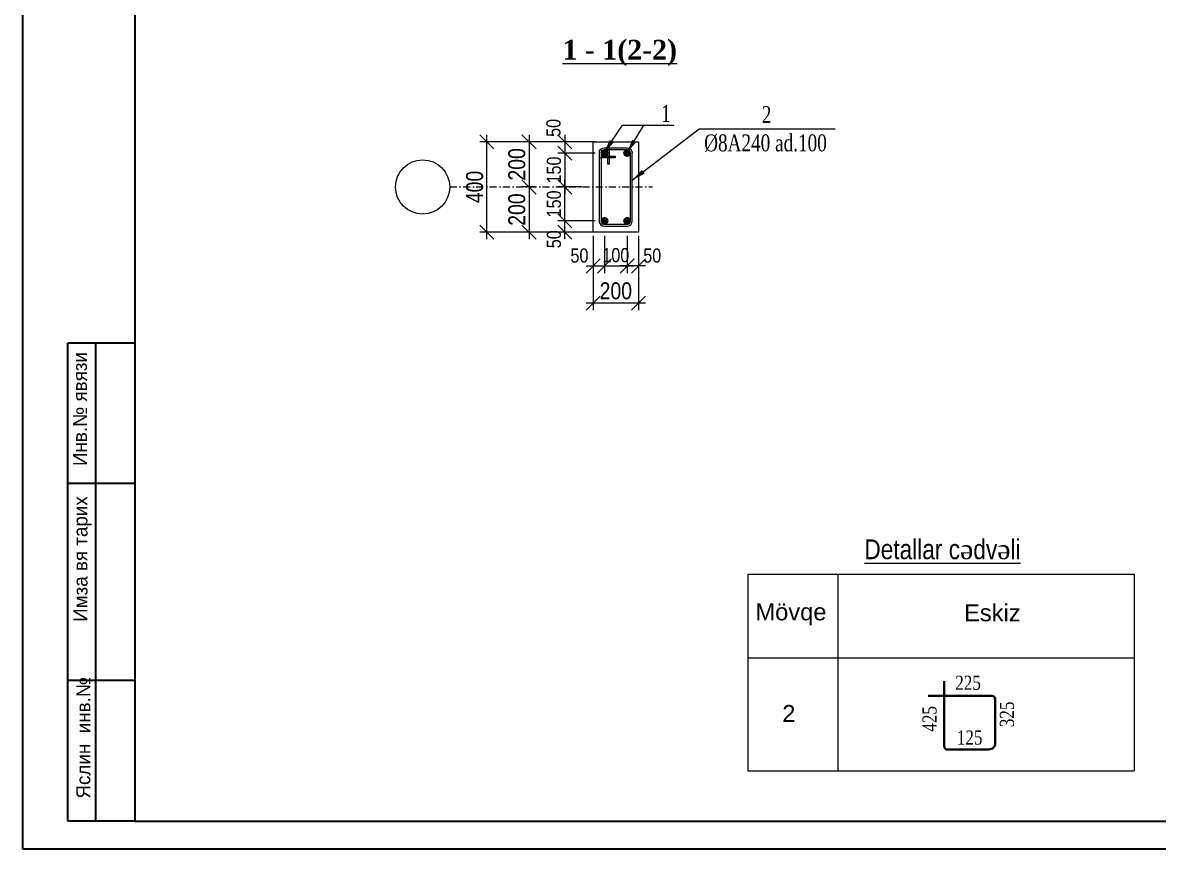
# Model space of a CAD drawing. Header units: millimetres. Extents: x -149347 to 251215, y -2929184 to -2541447.
# Drawn here: x -25939 to -5847, y -2774147 to -2759518 of the extents above; entities that cross this region are included whole.
import ezdxf

# ---------------------------------------------------------------- set-up
doc = ezdxf.new("R2010")
doc.units = ezdxf.units.MM
doc.linetypes.add('CENTER', pattern=[1524, 952.5, -190.5, 190.5, -190.5])
doc.linetypes.add('Dot & Dashed', pattern=[469.194434, 246.944437, -123.472219, 0, -98.777778])
for name, color, linetype, lineweight in [('(Text)', 7, 'Continuous', 0), ('ARMATUR', 7, 'Continuous', 30), ('cedvel  0.09', 7, 'Continuous', 13), ('Ishare xetleri', 95, 'Continuous', 5), ('Oxlar- - -', 84, 'CENTER', 5), ('Xamut', 5, 'Continuous', 15)]:
    doc.layers.add(name, color=color, linetype=linetype, lineweight=lineweight)
doc.layers.add('Text', color=7, linetype='Continuous')
doc.styles.add('400', font='times.ttf', dxfattribs={"width": 0.75, "height": 300})
doc.styles.add('75', font='txt.shx', dxfattribs={"width": 0.8, "height": 75})
doc.styles.add('Arial', font='arial.ttf')
doc.styles.add('CP_ATTR', font='A3TI(LA).TTF')
doc.styles.add('style1', font='A3TI(LA).TTF', dxfattribs={"height": 400})
doc.styles.add('style6', font='ARIALN.TTF', dxfattribs={"height": 300})
doc.styles.add('Times New  Roman', font='times.ttf')
doc.dimstyles.new('DIM_100', dxfattribs={"dimscale": 100, "dimtxt": 250, "dimasz": 2.5, "dimexe": 1.25, "dimexo": 0.625, "dimtad": 1, "dimdec": 0, "dimtxsty": 'style1', "dimblk": 'OBLIQUE', "dimcen": 2.5, "dimdle": 1.25, "dimclrd": 251, "dimclre": 251, "dimaunit": 1, "dimadec": 3, "dimazin": 0, "dimtfac": 1, "dimtdec": 0, "dimtmove": 1, "dimatfit": 3, "dimfxl": 1.25, "dimlwd": 5, "dimlwe": 5, "dimarcsym": 0})
pattern_1 = [(0, (-1738275.374, -161047.5), (0, 27.94), [20.32, -7.62]), (90, (-1738275.374, -161047.5), (-27.94, 2e-15), [20.32, -7.62])]
pattern_2 = [(0, (-1738275.374, -162247.5), (0, 27.94), [20.32, -7.62]), (90, (-1738275.374, -162247.5), (-27.94, 2e-15), [20.32, -7.62])]
pattern_3 = [(0, (-1740275.374, -161047.5), (0, 27.94), [20.32, -7.62]), (90, (-1740275.374, -161047.5), (-27.94, 2e-15), [20.32, -7.62])]
pattern_4 = [(0, (-15195.066, -2761774.635), (0, 27.94), [20.32, -7.62]), (90, (-15195.066, -2761774.635), (-27.94, 2e-15), [20.32, -7.62])]

# ---------------------------------------------------------------- blocks, each defined once
blk = doc.blocks.new('_Oblique')
at = {"color": 0, "linetype": 'ByBlock', "lineweight": -2}
blk.add_line((-0.5, -0.5), (0.5, 0.5), dxfattribs=at)
blk = doc.blocks.new('*D1441')
at = {"color": 251, "lineweight": 5, "ltscale": 15, "transparency": 16777216}
for p, q in [((-15845, -2763287), (-15845, -2763948)), ((-15645, -2763287), (-15645, -2763948))]:
    blk.add_line(p, q, dxfattribs=at)
at = {"color": 251, "linetype": 'ByBlock', "lineweight": 5, "ltscale": 15, "transparency": 16777216}
blk.add_line((-15970, -2763823), (-15520, -2763823), dxfattribs=at)
at = {"layer": 'Defpoints', "color": 0, "lineweight": 15, "ltscale": 15, "transparency": 16777216}
for p in [(-15845, -2763225), (-15645, -2763225), (-15645, -2763823)]:
    blk.add_point(p, dxfattribs=at)
at = {"color": 251, "lineweight": 5, "ltscale": 15, "transparency": 16777216, "xscale": 250, "yscale": 250, "zscale": 250, "rotation": 180}
blk.add_blockref('_Oblique', (-15845, -2763823), dxfattribs=at)
at = {"color": 251, "lineweight": 5, "ltscale": 15, "transparency": 16777216, "xscale": 250, "yscale": 250, "zscale": 250}
blk.add_blockref('_Oblique', (-15645, -2763823), dxfattribs=at)
at = {"color": 0, "lineweight": 15, "ltscale": 15, "transparency": 16777216, "insert": (-16089, -2763640), "char_height": 300, "attachment_point": 5, "style": 'style6'}
blk.add_mtext('{\\H0.83333x;50}', dxfattribs=at)
blk = doc.blocks.new('*D1442')
at = {"color": 251, "lineweight": 5, "ltscale": 15, "transparency": 16777216}
for p, q in [((-15845, -2763857), (-15845, -2764605)), ((-15045, -2763857), (-15045, -2764605))]:
    blk.add_line(p, q, dxfattribs=at)
at = {"color": 251, "linetype": 'ByBlock', "lineweight": 5, "ltscale": 15, "transparency": 16777216}
blk.add_line((-14920, -2764480), (-15970, -2764480), dxfattribs=at)
at = {"layer": 'Defpoints', "color": 0, "lineweight": 15, "ltscale": 15, "transparency": 16777216}
for p in [(-15845, -2763795), (-15045, -2763795), (-15845, -2764480)]:
    blk.add_point(p, dxfattribs=at)
at = {"color": 251, "lineweight": 5, "ltscale": 15, "transparency": 16777216, "xscale": 250, "yscale": 250, "zscale": 250, "rotation": 180}
blk.add_blockref('_Oblique', (-15845, -2764480), dxfattribs=at)
at = {"color": 251, "lineweight": 5, "ltscale": 15, "transparency": 16777216, "xscale": 250, "yscale": 250, "zscale": 250}
blk.add_blockref('_Oblique', (-15045, -2764480), dxfattribs=at)
at = {"color": 0, "lineweight": 15, "ltscale": 15, "transparency": 16777216, "insert": (-15445, -2764265), "char_height": 300, "attachment_point": 5, "style": 'style6'}
blk.add_mtext('200', dxfattribs=at)
blk = doc.blocks.new('*D1443')
at = {"color": 251, "lineweight": 5, "ltscale": 15, "transparency": 16777216}
for p, q in [((-15245, -2763287), (-15245, -2763948)), ((-15045, -2763287), (-15045, -2763948))]:
    blk.add_line(p, q, dxfattribs=at)
at = {"color": 251, "linetype": 'ByBlock', "lineweight": 5, "ltscale": 15, "transparency": 16777216}
blk.add_line((-14920, -2763823), (-15370, -2763823), dxfattribs=at)
at = {"layer": 'Defpoints', "color": 0, "lineweight": 15, "ltscale": 15, "transparency": 16777216}
for p in [(-15245, -2763225), (-15045, -2763225), (-15245, -2763823)]:
    blk.add_point(p, dxfattribs=at)
at = {"color": 251, "lineweight": 5, "ltscale": 15, "transparency": 16777216, "xscale": 250, "yscale": 250, "zscale": 250, "rotation": 180}
blk.add_blockref('_Oblique', (-15245, -2763823), dxfattribs=at)
at = {"color": 251, "lineweight": 5, "ltscale": 15, "transparency": 16777216, "xscale": 250, "yscale": 250, "zscale": 250}
blk.add_blockref('_Oblique', (-15045, -2763823), dxfattribs=at)
at = {"color": 0, "lineweight": 15, "ltscale": 15, "transparency": 16777216, "insert": (-14801, -2763640), "char_height": 300, "attachment_point": 5, "style": 'style6'}
blk.add_mtext('{\\H0.83333x;50}', dxfattribs=at)
blk = doc.blocks.new('*D1444')
at = {"color": 251, "linetype": 'ByBlock', "lineweight": 5, "ltscale": 15, "transparency": 16777216}
blk.add_line((-17727, -2763350), (-17727, -2761500), dxfattribs=at)
at = {"color": 251, "lineweight": 5, "ltscale": 15, "transparency": 16777216}
for p, q in [((-16026, -2761625), (-17852, -2761625)), ((-16201, -2763225), (-17852, -2763225))]:
    blk.add_line(p, q, dxfattribs=at)
at = {"layer": 'Defpoints', "color": 0, "lineweight": 15, "ltscale": 15, "transparency": 16777216}
for p in [(-17727, -2761625), (-15964, -2761625), (-16139, -2763225)]:
    blk.add_point(p, dxfattribs=at)
at = {"color": 251, "lineweight": 5, "ltscale": 15, "transparency": 16777216, "xscale": 250, "yscale": 250, "zscale": 250}
for p, rotation in [((-17727, -2761625), 90), ((-17727, -2763225), 270)]:
    blk.add_blockref('_Oblique', p, dxfattribs=dict(at, rotation=rotation))
at = {"color": 0, "lineweight": 15, "ltscale": 15, "transparency": 16777216, "insert": (-17942, -2762425), "char_height": 300, "attachment_point": 5, "rotation": 90, "style": 'style6'}
blk.add_mtext('400', dxfattribs=at)
blk = doc.blocks.new('*D1445')
at = {"color": 251, "linetype": 'ByBlock', "lineweight": 5, "ltscale": 15, "transparency": 16777216}
blk.add_line((-16981, -2761500), (-16981, -2762550), dxfattribs=at)
at = {"color": 251, "lineweight": 5, "ltscale": 15, "transparency": 16777216}
for p, q in [((-16840, -2761625), (-17106, -2761625)), ((-16854, -2762425), (-17106, -2762425))]:
    blk.add_line(p, q, dxfattribs=at)
at = {"layer": 'Defpoints', "color": 0, "lineweight": 15, "ltscale": 15, "transparency": 16777216}
for p in [(-16777, -2761625), (-16981, -2762425), (-16792, -2762425)]:
    blk.add_point(p, dxfattribs=at)
at = {"color": 251, "lineweight": 5, "ltscale": 15, "transparency": 16777216, "xscale": 250, "yscale": 250, "zscale": 250}
for p, rotation in [((-16981, -2761625), 90), ((-16981, -2762425), 270)]:
    blk.add_blockref('_Oblique', p, dxfattribs=dict(at, rotation=rotation))
at = {"color": 0, "lineweight": 15, "ltscale": 15, "transparency": 16777216, "insert": (-17196, -2762025), "char_height": 300, "attachment_point": 5, "rotation": 90, "style": 'style6'}
blk.add_mtext('200', dxfattribs=at)
blk = doc.blocks.new('*D1446')
at = {"color": 251, "linetype": 'ByBlock', "lineweight": 5, "ltscale": 15, "transparency": 16777216}
blk.add_line((-17727, -2763350), (-17727, -2761500), dxfattribs=at)
at = {"color": 251, "lineweight": 5, "ltscale": 15, "transparency": 16777216}
for p, q in [((-16026, -2761625), (-17852, -2761625)), ((-16201, -2763225), (-17852, -2763225))]:
    blk.add_line(p, q, dxfattribs=at)
at = {"layer": 'Defpoints', "color": 0, "lineweight": 15, "ltscale": 15, "transparency": 16777216}
for p in [(-17727, -2761625), (-15964, -2761625), (-16139, -2763225)]:
    blk.add_point(p, dxfattribs=at)
at = {"color": 251, "lineweight": 5, "ltscale": 15, "transparency": 16777216, "xscale": 250, "yscale": 250, "zscale": 250}
for p, rotation in [((-17727, -2761625), 90), ((-17727, -2763225), 270)]:
    blk.add_blockref('_Oblique', p, dxfattribs=dict(at, rotation=rotation))
at = {"color": 0, "lineweight": 15, "ltscale": 15, "transparency": 16777216, "insert": (-17942, -2762425), "char_height": 300, "attachment_point": 5, "rotation": 90, "style": 'style6'}
blk.add_mtext('400', dxfattribs=at)
blk = doc.blocks.new('*D1447')
at = {"color": 251, "linetype": 'ByBlock', "lineweight": 5, "ltscale": 15, "transparency": 16777216}
blk.add_line((-16349, -2761500), (-16349, -2761950), dxfattribs=at)
at = {"color": 251, "lineweight": 5, "ltscale": 15, "transparency": 16777216}
for p, q in [((-15813, -2761625), (-16474, -2761625)), ((-15813, -2761825), (-16474, -2761825))]:
    blk.add_line(p, q, dxfattribs=at)
at = {"layer": 'Defpoints', "color": 0, "lineweight": 15, "ltscale": 15, "transparency": 16777216}
for p in [(-15751, -2761625), (-16349, -2761825), (-15751, -2761825)]:
    blk.add_point(p, dxfattribs=at)
at = {"color": 251, "lineweight": 5, "ltscale": 15, "transparency": 16777216, "xscale": 250, "yscale": 250, "zscale": 250}
for p, rotation in [((-16349, -2761625), 90), ((-16349, -2761825), 270)]:
    blk.add_blockref('_Oblique', p, dxfattribs=dict(at, rotation=rotation))
at = {"color": 0, "lineweight": 15, "ltscale": 15, "transparency": 16777216, "insert": (-16547, -2761380), "char_height": 300, "attachment_point": 5, "rotation": 90, "style": 'style6'}
blk.add_mtext('{\\H0.83333x;50}', dxfattribs=at)
blk = doc.blocks.new('*D1448')
at = {"color": 251, "linetype": 'ByBlock', "lineweight": 5, "ltscale": 15, "transparency": 16777216}
blk.add_line((-16981, -2762300), (-16981, -2763350), dxfattribs=at)
at = {"color": 251, "lineweight": 5, "ltscale": 15, "transparency": 16777216}
for p, q in [((-16900, -2762425), (-17106, -2762425)), ((-16900, -2763225), (-17106, -2763225))]:
    blk.add_line(p, q, dxfattribs=at)
at = {"layer": 'Defpoints', "color": 0, "lineweight": 15, "ltscale": 15, "transparency": 16777216}
for p in [(-16838, -2762425), (-16981, -2763225), (-16838, -2763225)]:
    blk.add_point(p, dxfattribs=at)
at = {"color": 251, "lineweight": 5, "ltscale": 15, "transparency": 16777216, "xscale": 250, "yscale": 250, "zscale": 250}
for p, rotation in [((-16981, -2762425), 90), ((-16981, -2763225), 270)]:
    blk.add_blockref('_Oblique', p, dxfattribs=dict(at, rotation=rotation))
at = {"color": 0, "lineweight": 15, "ltscale": 15, "transparency": 16777216, "insert": (-17196, -2762825), "char_height": 300, "attachment_point": 5, "rotation": 90, "style": 'style6'}
blk.add_mtext('200', dxfattribs=at)
blk = doc.blocks.new('*D1449')
at = {"color": 251, "linetype": 'ByBlock', "lineweight": 5, "ltscale": 15, "transparency": 16777216}
blk.add_line((-16349, -2763350), (-16349, -2762900), dxfattribs=at)
at = {"color": 251, "lineweight": 5, "ltscale": 15, "transparency": 16777216}
for p, q in [((-15813, -2763025), (-16474, -2763025)), ((-15813, -2763225), (-16474, -2763225))]:
    blk.add_line(p, q, dxfattribs=at)
at = {"layer": 'Defpoints', "color": 0, "lineweight": 15, "ltscale": 15, "transparency": 16777216}
for p in [(-16349, -2763025), (-15751, -2763025), (-15751, -2763225)]:
    blk.add_point(p, dxfattribs=at)
at = {"color": 251, "lineweight": 5, "ltscale": 15, "transparency": 16777216, "xscale": 250, "yscale": 250, "zscale": 250}
for p, rotation in [((-16349, -2763025), 90), ((-16349, -2763225), 270)]:
    blk.add_blockref('_Oblique', p, dxfattribs=dict(at, rotation=rotation))
at = {"color": 0, "lineweight": 15, "ltscale": 15, "transparency": 16777216, "insert": (-16539, -2763350), "char_height": 300, "attachment_point": 5, "rotation": 90, "style": 'style6'}
blk.add_mtext('{\\H0.83333x;50}', dxfattribs=at)
blk = doc.blocks.new('*D1450')
at = {"color": 251, "lineweight": 5, "ltscale": 15, "transparency": 16777216}
for p, q in [((-15645, -2763287), (-15645, -2763948)), ((-15245, -2763287), (-15245, -2763948))]:
    blk.add_line(p, q, dxfattribs=at)
at = {"color": 251, "linetype": 'ByBlock', "lineweight": 5, "ltscale": 15, "transparency": 16777216}
blk.add_line((-15770, -2763823), (-15120, -2763823), dxfattribs=at)
at = {"layer": 'Defpoints', "color": 0, "lineweight": 15, "ltscale": 15, "transparency": 16777216}
for p in [(-15645, -2763225), (-15245, -2763225), (-15245, -2763823)]:
    blk.add_point(p, dxfattribs=at)
at = {"color": 251, "lineweight": 5, "ltscale": 15, "transparency": 16777216, "xscale": 250, "yscale": 250, "zscale": 250, "rotation": 180}
blk.add_blockref('_Oblique', (-15645, -2763823), dxfattribs=at)
at = {"color": 251, "lineweight": 5, "ltscale": 15, "transparency": 16777216, "xscale": 250, "yscale": 250, "zscale": 250}
blk.add_blockref('_Oblique', (-15245, -2763823), dxfattribs=at)
at = {"color": 0, "lineweight": 15, "ltscale": 15, "transparency": 16777216, "insert": (-15445, -2763633), "char_height": 300, "attachment_point": 5, "style": 'style6'}
blk.add_mtext('{\\H0.83333x;100}', dxfattribs=at)
blk = doc.blocks.new('*D1451')
at = {"color": 251, "linetype": 'ByBlock', "lineweight": 5, "ltscale": 15, "transparency": 16777216}
blk.add_line((-16349, -2761700), (-16349, -2762550), dxfattribs=at)
at = {"color": 251, "lineweight": 5, "ltscale": 15, "transparency": 16777216}
for p, q in [((-15813, -2761825), (-16474, -2761825)), ((-16048, -2762425), (-16474, -2762425))]:
    blk.add_line(p, q, dxfattribs=at)
at = {"layer": 'Defpoints', "color": 0, "lineweight": 15, "ltscale": 15, "transparency": 16777216}
for p in [(-15751, -2761825), (-16349, -2762425), (-15986, -2762425)]:
    blk.add_point(p, dxfattribs=at)
at = {"color": 251, "lineweight": 5, "ltscale": 15, "transparency": 16777216, "xscale": 250, "yscale": 250, "zscale": 250}
for p, rotation in [((-16349, -2761825), 90), ((-16349, -2762425), 270)]:
    blk.add_blockref('_Oblique', p, dxfattribs=dict(at, rotation=rotation))
at = {"color": 0, "lineweight": 15, "ltscale": 15, "transparency": 16777216, "insert": (-16539, -2762125), "char_height": 300, "attachment_point": 5, "rotation": 90, "style": 'style6'}
blk.add_mtext('{\\H0.83333x;150}', dxfattribs=at)
blk = doc.blocks.new('*D1452')
at = {"color": 251, "linetype": 'ByBlock', "lineweight": 5, "ltscale": 15, "transparency": 16777216}
blk.add_line((-16349, -2763150), (-16349, -2762300), dxfattribs=at)
at = {"color": 251, "lineweight": 5, "ltscale": 15, "transparency": 16777216}
for p, q in [((-16048, -2762425), (-16474, -2762425)), ((-15813, -2763025), (-16474, -2763025))]:
    blk.add_line(p, q, dxfattribs=at)
at = {"layer": 'Defpoints', "color": 0, "lineweight": 15, "ltscale": 15, "transparency": 16777216}
for p in [(-16349, -2762425), (-15986, -2762425), (-15751, -2763025)]:
    blk.add_point(p, dxfattribs=at)
at = {"color": 251, "lineweight": 5, "ltscale": 15, "transparency": 16777216, "xscale": 250, "yscale": 250, "zscale": 250}
for p, rotation in [((-16349, -2762425), 90), ((-16349, -2763025), 270)]:
    blk.add_blockref('_Oblique', p, dxfattribs=dict(at, rotation=rotation))
at = {"color": 0, "lineweight": 15, "ltscale": 15, "transparency": 16777216, "insert": (-16539, -2762725), "char_height": 300, "attachment_point": 5, "rotation": 90, "style": 'style6'}
blk.add_mtext('{\\H0.83333x;150}', dxfattribs=at)
blk = doc.blocks.new('mekteb')
at = {"color": 0, "lineweight": 25}
for p, q in [((99643, -1849866), (99643, -1821466)), ((139843, -1849866), (99643, -1849866))]:
    blk.add_line(p, q, dxfattribs=at)
at = {"color": 0, "lineweight": 25, "ltscale": 15}
for q in [(101643, -1821966), (139343, -1849366)]:
    blk.add_line((101643, -1849366), q, dxfattribs=at)
at = {"lineweight": 25, "ltscale": 0.25}
for p, q in [((100443, -1849366), (100443, -1840866)), ((100943, -1849367), (100943, -1840866))]:
    blk.add_line(p, q, dxfattribs=at)
at = {"lineweight": 25}
for p, q in [((101643, -1840866), (100443, -1840866)), ((101645, -1843366), (100445, -1843366)), ((101645, -1846866), (100445, -1846866)), ((101643, -1849366), (100443, -1849366))]:
    blk.add_line(p, q, dxfattribs=at)
at = {"lineweight": 25, "char_height": 250.01, "width": 5960.07, "attachment_point": 1, "rotation": 90, "style": 'CP_ATTR'}
for s, insert in [('\\pt3143;Инв.№ явязи', (100535, -1843053)), ('\\pt3143;Имза вя тарих', (100544, -1845823)), ('\\pt3143;Яслин  инв.№', (100595, -1848965))]:
    blk.add_mtext(s, dxfattribs=dict(at, insert=insert))

msp = doc.modelspace()

# ---------------------------------------------------------------- hatches: boundary and pattern name
at = {"layer": 'Xamut'}
h = msp.add_hatch(dxfattribs=at)
h.set_pattern_fill('ANGLE', color=0, scale=4, style=0)
h.set_pattern_definition(pattern_2)
edge = h.paths.add_edge_path()
edge.add_arc((-15645.06636, -2761824.63486), 50, 0, 360)
h = msp.add_hatch(dxfattribs=at)
h.set_pattern_fill('ANGLE', color=0, scale=4, style=0)
h.set_pattern_definition(pattern_2)
edge = h.paths.add_edge_path()
edge.add_arc((-15645.06636, -2761824.63486), 50, 0, 360)
h = msp.add_hatch(dxfattribs=at)
h.set_pattern_fill('ANGLE', color=0, scale=4, style=0)
h.set_pattern_definition(pattern_4)
edge = h.paths.add_edge_path()
edge.add_arc((-15245.06636, -2761824.63486), 50, 0, 360)
h = msp.add_hatch(dxfattribs=at)
h.set_pattern_fill('ANGLE', color=0, scale=4, style=0)
h.set_pattern_definition(pattern_4)
edge = h.paths.add_edge_path()
edge.add_arc((-15245.06636, -2761824.63486), 50, 0, 360)
h = msp.add_hatch(dxfattribs=at)
h.set_pattern_fill('ANGLE', color=0, scale=4, style=0)
h.set_pattern_definition(pattern_1)
edge = h.paths.add_edge_path()
edge.add_arc((-15645.06636, -2763024.63486), 50, 0, 360)
h = msp.add_hatch(dxfattribs=at)
h.set_pattern_fill('ANGLE', color=0, scale=4, style=0)
h.set_pattern_definition(pattern_1)
edge = h.paths.add_edge_path()
edge.add_arc((-15645.06636, -2763024.63486), 50, 0, 360)
h = msp.add_hatch(dxfattribs=at)
h.set_pattern_fill('ANGLE', color=0, scale=4, style=0)
h.set_pattern_definition(pattern_3)
edge = h.paths.add_edge_path()
edge.add_arc((-15245.06636, -2763024.63486), 50, 0, 360)
h = msp.add_hatch(dxfattribs=at)
h.set_pattern_fill('ANGLE', color=0, scale=4, style=0)
h.set_pattern_definition(pattern_3)
edge = h.paths.add_edge_path()
edge.add_arc((-15245.06636, -2763024.63486), 50, 0, 360)

# ---------------------------------------------------------------- linework, layer by layer
at = {"color": 7, "lineweight": 15, "ltscale": 80, "elevation": 0}
msp.add_lwpolyline([(-15845.06636, -2761624.63486), (-15045.06636, -2761624.63486), (-15045.06636, -2763224.63486), (-15845.06636, -2763224.63486), (-15845.06636, -2761624.63486)], dxfattribs=at)
msp.add_lwpolyline([(-15845.06636, -2761624.63486), (-15045.06636, -2761624.63486), (-15045.06636, -2763224.63486), (-15845.06636, -2763224.63486), (-15845.06636, -2761624.63486)], dxfattribs=at)
at = {"layer": 'ARMATUR'}
msp.add_lwpolyline([(-9915.62182, -2771430.349), (-8787.94314, -2771430.349), (-8764.60884, -2771435.36928), (-8742.35844, -2771453.79401), (-8733.08939, -2771482.98561), (-8733.08939, -2772270.0307, -0.4142135624), (-8843.08939, -2772380.0307), (-9563.55624, -2772380.0307), (-9572.71974, -2772380.0307), (-9591.17826, -2772380.0307), (-9604.85206, -2772373.86005), (-9619.83657, -2772362.76027), (-9629.85965, -2772342.54578), (-9632.94981, -2772324.74831), (-9632.94981, -2771174.349)], format="xyb", dxfattribs=at)
at = {"layer": 'cedvel  0.09', "lineweight": 20}
for p, q in [((-13112.20747, -2769276.52165), (-6275.42879, -2769276.52165)), ((-13112.20747, -2769276.52165), (-13112.20747, -2772757.02031)), ((-11519.40387, -2769276.52165), (-11519.40387, -2772757.02031)), ((-6275.42879, -2769276.52165), (-6275.42879, -2772757.02031)), ((-13112.20747, -2770758.52165), (-6275.42879, -2770758.52165)), ((-13112.20747, -2772757.02031), (-6275.42879, -2772757.02031)), ((-13112.20747, -2772757.02031), (-6275.42879, -2772757.02031))]:
    msp.add_line(p, q, dxfattribs=at)
at = {"layer": 'Ishare xetleri', "color": 251, "lineweight": 9}
for p, q in [((-15708.92513, -2761753.42431, 0), (-15680.31299, -2761735.47936, 0)), ((-15708.92513, -2761753.42431, 0), (-15680.31299, -2761735.47936, 0)), ((-15680.31299, -2761735.47936, 0), (-15645.38074, -2761731.52284, 0)), ((-15680.31299, -2761735.47936, 0), (-15645.38074, -2761731.52284, 0)), ((-15244.52878, -2761731.52284, 0), (-15215.13078, -2761736.74675, 0)), ((-15244.52878, -2761731.52284, 0), (-15215.13078, -2761736.74675, 0)), ((-15215.13078, -2761736.74675, 0), (-15181.96354, -2761756.57081, 0)), ((-15215.13078, -2761736.74675, 0), (-15181.96354, -2761756.57081, 0)), ((-15736.35774, -2761818.33753, 0), (-15732.09475, -2761782.75395, 0)), ((-15736.35774, -2761818.33753, 0), (-15732.09475, -2761782.75395, 0)), ((-15732.09475, -2761782.75395, 0), (-15708.92513, -2761753.42431, 0)), ((-15732.09475, -2761782.75395, 0), (-15708.92513, -2761753.42431, 0)), ((-15704.35774, -2761820.24754, 0), (-15701.39463, -2761795.51413, 0)), ((-15704.35774, -2761820.24754, 0), (-15701.39463, -2761795.51413, 0)), ((-15701.39463, -2761795.51413, 0), (-15687.2408, -2761777.59728, 0)), ((-15701.39463, -2761795.51413, 0), (-15687.2408, -2761777.59728, 0)), ((-15687.2408, -2761777.59728, 0), (-15669.4779, -2761766.45675, 0)), ((-15687.2408, -2761777.59728, 0), (-15669.4779, -2761766.45675, 0)), ((-15669.4779, -2761766.45675, 0), (-15643.57431, -2761763.52284, 0)), ((-15669.4779, -2761766.45675, 0), (-15643.57431, -2761763.52284, 0)), ((-15247.34983, -2761763.52284, 0), (-15226.50923, -2761767.22613, 0)), ((-15247.34983, -2761763.52284, 0), (-15226.50923, -2761767.22613, 0)), ((-15226.50923, -2761767.22613, 0), (-15204.54264, -2761780.35556, 0)), ((-15226.50923, -2761767.22613, 0), (-15204.54264, -2761780.35556, 0)), ((-15204.54264, -2761780.35556, 0), (-15191.20861, -2761800.23919, 0)), ((-15204.54264, -2761780.35556, 0), (-15191.20861, -2761800.23919, 0)), ((-15191.20861, -2761800.23919, 0), (-15188.51217, -2761822.70841, 0)), ((-15191.20861, -2761800.23919, 0), (-15188.51217, -2761822.70841, 0)), ((-15181.96354, -2761756.57081, 0), (-15160.35205, -2761788.79773, 0)), ((-15181.96354, -2761756.57081, 0), (-15160.35205, -2761788.79773, 0)), ((-15160.35205, -2761788.79773, 0), (-15156.51217, -2761820.79518, 0)), ((-15160.35205, -2761788.79773, 0), (-15156.51217, -2761820.79518, 0)), ((-15736.35774, -2763061.11938, 0), (-15708.92513, -2763095.8454, 0)), ((-15736.35774, -2763061.11938, 0), (-15708.92513, -2763095.8454, 0)), ((-15708.92513, -2763095.8454, 0), (-15680.31299, -2763113.79035, 0)), ((-15708.92513, -2763095.8454, 0), (-15680.31299, -2763113.79035, 0)), ((-15704.35774, -2763029.02217, 0), (-15701.39463, -2763053.75558, 0)), ((-15704.35774, -2763029.02217, 0), (-15701.39463, -2763053.75558, 0)), ((-15701.39463, -2763053.75558, 0), (-15687.2408, -2763071.67243, 0)), ((-15701.39463, -2763053.75558, 0), (-15687.2408, -2763071.67243, 0)), ((-15687.2408, -2763071.67243, 0), (-15669.4779, -2763082.81296, 0)), ((-15687.2408, -2763071.67243, 0), (-15669.4779, -2763082.81296, 0)), ((-15680.31299, -2763113.79035, 0), (-15645.38074, -2763117.74688, 0)), ((-15680.31299, -2763113.79035, 0), (-15645.38074, -2763117.74688, 0)), ((-15669.4779, -2763082.81296, 0), (-15643.57431, -2763085.74688, 0)), ((-15669.4779, -2763082.81296, 0), (-15643.57431, -2763085.74688, 0)), ((-15247.34983, -2763085.74688, 0), (-15226.50923, -2763082.04358, 0)), ((-15247.34983, -2763085.74688, 0), (-15226.50923, -2763082.04358, 0)), ((-15244.52878, -2763117.74688, 0), (-15215.13078, -2763112.52296, 0)), ((-15244.52878, -2763117.74688, 0), (-15215.13078, -2763112.52296, 0)), ((-15226.50923, -2763082.04358, 0), (-15204.54264, -2763068.91415, 0)), ((-15226.50923, -2763082.04358, 0), (-15204.54264, -2763068.91415, 0)), ((-15215.13078, -2763112.52296, 0), (-15181.96354, -2763092.6989, 0)), ((-15215.13078, -2763112.52296, 0), (-15181.96354, -2763092.6989, 0)), ((-15204.54264, -2763068.91415, 0), (-15191.20861, -2763049.03052, 0)), ((-15204.54264, -2763068.91415, 0), (-15191.20861, -2763049.03052, 0)), ((-15191.20861, -2763049.03052, 0), (-15188.51217, -2763026.5613, 0)), ((-15191.20861, -2763049.03052, 0), (-15188.51217, -2763026.5613, 0)), ((-15181.96354, -2763092.6989, 0), (-15160.35205, -2763060.47198, 0)), ((-15181.96354, -2763092.6989, 0), (-15160.35205, -2763060.47198, 0)), ((-15160.35205, -2763060.47198, 0), (-15156.51217, -2763028.47453, 0)), ((-15160.35205, -2763060.47198, 0), (-15156.51217, -2763028.47453, 0))]:
    msp.add_line(p, q, dxfattribs=at)
at = {"layer": 'Ishare xetleri', "color": 251, "lineweight": 9, "ltscale": 50}
for p, q in [((-15645.38074, -2761731.52284, 0), (-15244.52878, -2761731.52284, 0)), ((-15645.38074, -2761731.52284, 0), (-15244.52878, -2761731.52284, 0)), ((-15736.35774, -2763061.11938, 0), (-15736.35774, -2761818.33753, 0)), ((-15736.35774, -2763061.11938, 0), (-15736.35774, -2761818.33753, 0)), ((-15704.35774, -2761820.24754, 0), (-15704.35774, -2763029.02217, 0)), ((-15704.35774, -2761820.24754, 0), (-15704.35774, -2763029.02217, 0)), ((-15643.57431, -2761763.52284, 0), (-15247.34983, -2761763.52284, 0)), ((-15643.57431, -2761763.52284, 0), (-15247.34983, -2761763.52284, 0)), ((-15188.51217, -2761822.70841, 0), (-15188.51217, -2763026.5613, 0)), ((-15188.51217, -2761822.70841, 0), (-15188.51217, -2763026.5613, 0)), ((-15156.51217, -2763028.47453, 0), (-15156.51217, -2761820.79518, 0)), ((-15156.51217, -2763028.47453, 0), (-15156.51217, -2761820.79518, 0)), ((-15645.38074, -2763117.74688, 0), (-15244.52878, -2763117.74688, 0)), ((-15645.38074, -2763117.74688, 0), (-15244.52878, -2763117.74688, 0)), ((-15643.57431, -2763085.74688, 0), (-15247.34983, -2763085.74688, 0)), ((-15643.57431, -2763085.74688, 0), (-15247.34983, -2763085.74688, 0))]:
    msp.add_line(p, q, dxfattribs=at)
at = {"layer": 'Ishare xetleri', "color": 251, "lineweight": 9, "ltscale": 50, "elevation": 0}
for points in [[(-15591.23576, -2761763.52284), (-15591.23576, -2762013.52284), (-15559.23576, -2762013.52284), (-15559.23576, -2761731.52284)], [(-15591.23576, -2761763.52284), (-15591.23576, -2762013.52284), (-15559.23576, -2762013.52284), (-15559.23576, -2761731.52284)], [(-15704.35774, -2761878.46546), (-15454.35774, -2761878.46546), (-15454.35774, -2761910.46546), (-15736.35774, -2761910.46546)], [(-15704.35774, -2761878.46546), (-15454.35774, -2761878.46546), (-15454.35774, -2761910.46546), (-15736.35774, -2761910.46546)]]:
    msp.add_lwpolyline(points, dxfattribs=at)
at = {"layer": 'Ishare xetleri', "color": 251}
msp.add_circle((-18863.14857, -2762424.64871, 0), 480, dxfattribs=at)
msp.add_circle((-18863.14857, -2762424.64871, 0), 480, dxfattribs=at)
at = {"layer": 'Oxlar- - -', "linetype": 'Dot & Dashed', "ltscale": 0.5}
msp.add_line((-18383.14857, -2762424.64871, 0), (-14798.27013, -2762424.64871, 0), dxfattribs=at)
at = {"layer": 'Xamut', "lineweight": 30}
for centre in [(-15645.06636, -2761824.63486, 0), (-15645.06636, -2761824.63486, 0), (-15245.06636, -2761824.63486, 0), (-15245.06636, -2761824.63486, 0), (-15645.06636, -2763024.63486, 0), (-15645.06636, -2763024.63486, 0), (-15245.06636, -2763024.63486, 0), (-15245.06636, -2763024.63486, 0)]:
    msp.add_circle(centre, 50, dxfattribs=at)

# ---------------------------------------------------------------- block references
at = {"lineweight": 15, "xscale": 0.9955521685390247, "yscale": 0.9955521685390247, "zscale": 0.9955521685390247}
msp.add_blockref('mekteb', (-125139.43739, -932508.73909), dxfattribs=at)

# ---------------------------------------------------------------- texts
at = {"layer": '(Text)', "ltscale": 100, "char_height": 250, "width": 360.4191087, "attachment_point": 1, "style": '75'}
for s, insert in [('{\\fTimes New Roman|b0|i0|c238|p18;225}', (-9438.81139, -2771074.5084)), ('{\\fTimes New Roman|b0|i0|c238|p18;125}', (-9410.88538, -2772044.28001))]:
    msp.add_mtext(s, dxfattribs=dict(at, insert=insert))
at = {"layer": '(Text)', "ltscale": 100, "char_height": 250, "width": 260.2247552, "attachment_point": 1, "rotation": 90, "style": '75'}
for s, insert in [('{\\fTimes New Roman|b0|i0|c238|p18;325}', (-8650.04507, -2771986.1933)), ('{\\fTimes New Roman|b0|i0|c238|p18;425}', (-10020.23833, -2772065.63877))]:
    msp.add_mtext(s, dxfattribs=dict(at, insert=insert))
at = {"color": 7, "lineweight": 5, "ltscale": 15, "insert": (-16388.00103, -2759821.2926, 0), "char_height": 349.9976847, "attachment_point": 1, "style": 'Times New  Roman'}
msp.add_mtext_dynamic_manual_height_columns('{\\fTimes New Roman|b1|i0|c238|p18;\\L1 - 1(2-2)}', width=10162.2055716, gutter_width=3519.63915, heights=[0], dxfattribs=at)
at = {"color": 7, "lineweight": 5, "ltscale": 15, "insert": (-11047.39651, -2768663.08155), "char_height": 350, "width": 2815.9701621, "attachment_point": 1, "style": 'style6'}
msp.add_mtext('{\\fArial Narrow|b0|i0|c238|p34;\\LDetallar c\\fTimes New Roman|b0|i0|c238|p18;ə\\fArial Narrow|b0|i0|c238|p34;dv\\fTimes New Roman|b0|i0|c238|p18;ə\\fArial Narrow|b0|i0|c238|p34;li}', dxfattribs=at)
at = {"layer": 'cedvel  0.09', "lineweight": 20, "char_height": 300, "width": 5195.2730586, "attachment_point": 1, "style": 'Times New  Roman'}
for s, insert in [('{\\fArial|b0|i0|c238|p34;Mövqe}', (-12975.45057, -2769794.89968)), ('\\pxt35;{\\fArial|b0|i0|c238|p34;Eskiz}', (-9283.38335, -2769811.71043)), ('\\pxt35;{\\fArial|b0|i0|c238|p34;Eskiz}', (-9283.38335, -2769811.71043))]:
    msp.add_mtext(s, dxfattribs=dict(at, insert=insert))
at = {"layer": 'cedvel  0.09', "lineweight": 20, "insert": (-12266.84025, -2771593.34358), "char_height": 237.5, "attachment_point": 3, "style": 'Arial'}
msp.add_mtext(' {\\fArial|b0|i0|c238|p34;\\H1.2632x;2}', dxfattribs=at)
at = {"layer": 'Text', "char_height": 300, "attachment_point": 1, "style": '400'}
for s, insert in [('    {\\fTimes New Roman|b0|i0|c238|p18;     1}', (-15407.52639, -2760973.72772, 0)), ('    {\\fTimes New Roman|b0|i0|c238|p18;        2\\P%%C8A240 ad.1}00', (-13882.54931, -2760994.40418, 0))]:
    msp.add_mtext(s, dxfattribs=dict(at, insert=insert))

# ---------------------------------------------------------------- dimensions: what is measured, and where the dimension line sits
at = {"color": 7, "lineweight": 15, "ltscale": 15}
for base, p1, p2, angle, picture, middle in [((-16349.24713, -2761824.63486, 0), (-15750.93232, -2761624.63486, 0), (-15750.93232, -2761824.63486, 0), 270, '*D1447', (-16356.43786, -2761380.4193, 0)), ((-16349.24713, -2762424.64871, 0), (-15750.93232, -2761824.63486, 0), (-15985.76283, -2762424.64871, 0), 270, '*D1451', (-16349.24713, -2762124.64178, 0)), ((-16349.24713, -2762424.64871, 0), (-15750.93232, -2763024.66255, 0), (-15985.76283, -2762424.64871, 0), 90, '*D1452', (-16349.24713, -2762724.65563, 0)), ((-16349.24713, -2763024.63486, 0), (-15750.93232, -2763224.63486, 0), (-15750.93232, -2763024.63486, 0), 90, '*D1449', (-16349.24713, -2763349.63486, 0)), ((-15245.06636, -2763822.94967, 0), (-15045.06636, -2763224.63486, 0), (-15245.06636, -2763224.63486, 0), 180, '*D1443', (-14800.85081, -2763830.1404, 0))]:
    dim = msp.add_linear_dim(base=base, p1=p1, p2=p2, angle=angle, text='{\\H0.83333x;<>}', dimstyle='DIM_100', override={"dimlfac": 0.25, "dimtxsty": 'style6'}, dxfattribs=at)
    dim.commit()
    dim.dimension.update_dxf_attribs({"geometry": picture, "text_midpoint": middle, "dimtype": 160})
for base, p1, p2, angle, picture, middle in [((-17726.81137, -2761624.63486, 0), (-16138.86307, -2763224.63486, 0), (-15963.88051, -2761624.63486, 0), 90, '*D1444', (-17942.48327, -2762424.63486, 0)), ((-17726.81137, -2761624.63486, 0), (-16138.86307, -2763224.63486, 0), (-15963.88051, -2761624.63486, 0), 90, '*D1446', (-17942.48327, -2762424.63486, 0)), ((-16980.77604, -2762424.63486, 0), (-16777.35455, -2761624.63486, 0), (-16791.60085, -2762424.63486, 0), 270, '*D1445', (-17196.44794, -2762024.63486, 0)), ((-16980.7622, -2763224.63486, 0), (-16837.60358, -2762424.63486, 0), (-16837.60358, -2763224.63486, 0), 270, '*D1448', (-17196.43409, -2762824.63486, 0)), ((-15845.06636, -2764480.29502, 0), (-15045.06636, -2763794.6642, 0), (-15845.06636, -2763794.6642, 0), 180, '*D1442', (-15445.06636, -2764264.62312, 0))]:
    dim = msp.add_linear_dim(base=base, p1=p1, p2=p2, angle=angle, dimstyle='DIM_100', override={"dimlfac": 0.25, "dimtxsty": 'style6'}, dxfattribs=at)
    dim.commit()
    dim.dimension.update_dxf_attribs({"geometry": picture, "text_midpoint": middle})
for base, p1, p2, picture, middle in [((-15645.06636, -2763822.94967, 0), (-15845.06636, -2763224.63486, 0), (-15645.06636, -2763224.63486, 0), '*D1441', (-16089.28191, -2763830.1404, 0)), ((-15245.06636, -2763822.94967, 0), (-15645.06636, -2763224.63486, 0), (-15245.06636, -2763224.63486, 0), '*D1450', (-15445.06636, -2763822.94967, 0))]:
    dim = msp.add_linear_dim(base=base, p1=p1, p2=p2, text='{\\H0.83333x;<>}', dimstyle='DIM_100', override={"dimlfac": 0.25, "dimtxsty": 'style6'}, dxfattribs=at)
    dim.commit()
    dim.dimension.update_dxf_attribs({"geometry": picture, "text_midpoint": middle, "dimtype": 160})

# ---------------------------------------------------------------- leaders
at = {"color": 7, "lineweight": 15, "ltscale": 80}
for points in [[(-15658.37247, -2761824.63486, 0), (-15324.43874, -2761330.40893, 0), (-14416.98793, -2761330.40893, 0)], [(-15156.51217, -2762306.12473, 0), (-13968.98917, -2761396.90882, 0), (-11562.30778, -2761396.90882, 0)]]:
    msp.add_leader(points, dimstyle='DIM_100', override={"dimgap": 0.625, "dimtad": 0}, dxfattribs=at)
at = {"color": 2, "lineweight": 15}
msp.add_leader([(-15251.33662, -2761824.63486, 0), (-14947.21948, -2761330.40893, 0)], dimstyle='DIM_100', override={"dimgap": 0.625, "dimtad": 0, "dimtfill": 1, "dimtfillclr": 256}, dxfattribs=at)

doc.saveas('drawing.dxf')
